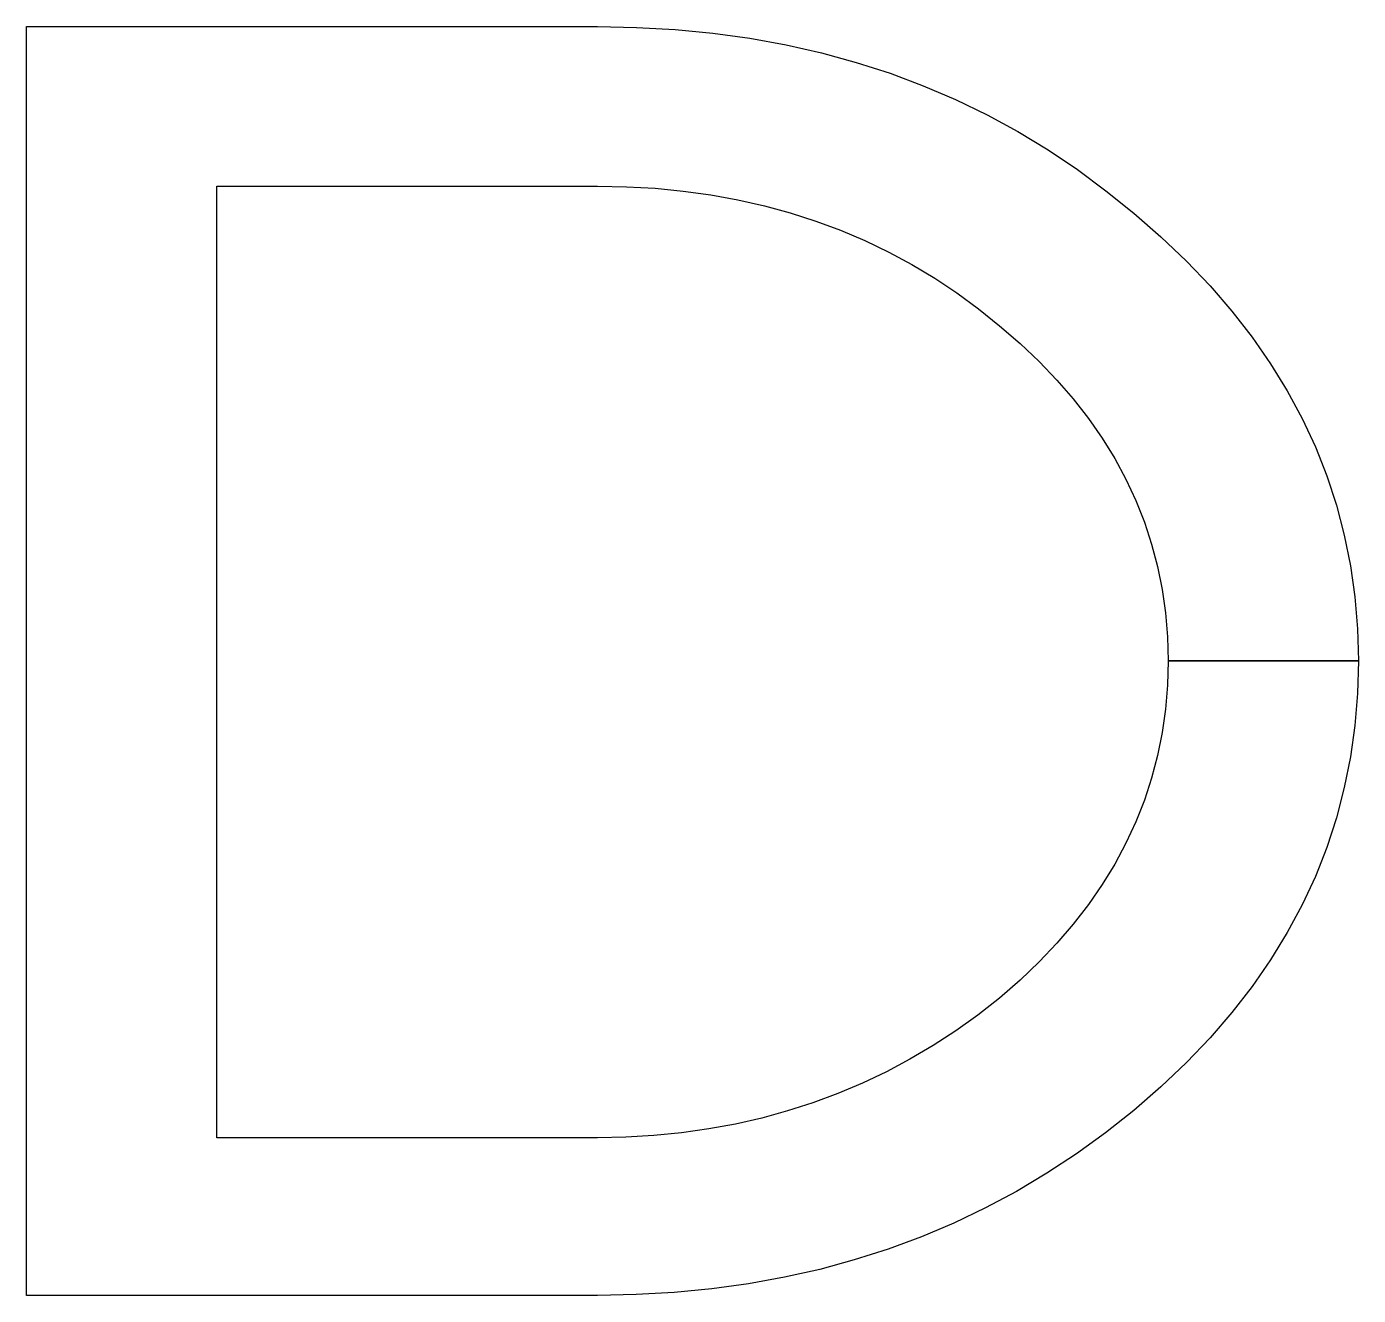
# Model space of a CAD drawing. Header units: metres. Extents: x 0 to 52.5, y 0 to 50.
import ezdxf

# ---------------------------------------------------------------- set-up
doc = ezdxf.new("R2010")
doc.units = ezdxf.units.M

msp = doc.modelspace()

# ---------------------------------------------------------------- linework, layer by layer
msp.add_lwpolyline([(52.5, 25), (52.465, 23.717), (52.362, 22.458), (52.189, 21.222), (51.946, 20.009), (51.635, 18.82), (51.254, 17.654), (50.805, 16.512), (50.286, 15.393), (49.698, 14.297), (49.04, 13.225), (48.314, 12.177), (47.518, 11.152), (46.653, 10.15), (45.719, 9.172), (44.715, 8.217), (43.643, 7.286), (42.531, 6.403), (41.391, 5.578), (40.223, 4.81), (39.027, 4.098), (37.803, 3.444), (36.551, 2.846), (35.272, 2.305), (33.964, 1.821), (32.629, 1.395), (31.266, 1.025), (29.874, 0.711), (28.455, 0.455), (27.008, 0.256), (25.533, 0.114), (24.031, 0.028), (22.5, 0), (0, 0), (0, 50), (22.5, 50), (24.047, 49.971), (25.565, 49.885), (27.052, 49.741), (28.509, 49.54), (29.936, 49.282), (31.333, 48.965), (32.699, 48.592), (34.036, 48.161), (35.342, 47.672), (36.618, 47.126), (37.864, 46.523), (39.08, 45.862), (40.266, 45.143), (41.422, 44.367), (42.547, 43.534), (43.643, 42.643), (44.715, 41.712), (45.719, 40.758), (46.653, 39.781), (47.518, 38.781), (48.314, 37.759), (49.04, 36.713), (49.698, 35.645), (50.286, 34.554), (50.805, 33.439), (51.254, 32.302), (51.635, 31.143), (51.946, 29.96), (52.189, 28.754), (52.362, 27.526), (52.465, 26.274), (52.5, 25)])
at = {"layer": 'InnerContours'}
msp.add_lwpolyline([(52.5, 25), (45, 25), (44.974, 24.044), (44.896, 23.105), (44.766, 22.182), (44.585, 21.277), (44.351, 20.388), (44.066, 19.516), (43.729, 18.66), (43.339, 17.821), (42.898, 16.999), (42.405, 16.194), (41.86, 15.406), (41.263, 14.634), (40.615, 13.879), (39.914, 13.141), (39.162, 12.419), (38.357, 11.714), (37.5, 11.048), (36.625, 10.425), (35.732, 9.845), (34.821, 9.308), (33.893, 8.814), (32.946, 8.363), (31.982, 7.955), (31, 7.589), (30, 7.267), (28.982, 6.988), (27.946, 6.751), (26.893, 6.558), (25.821, 6.408), (24.732, 6.3), (23.625, 6.236), (22.5, 6.214), (7.5, 6.214), (7.5, 43.714), (22.5, 43.714), (23.65, 43.693), (24.779, 43.628), (25.887, 43.521), (26.973, 43.371), (28.039, 43.177), (29.083, 42.941), (30.105, 42.662), (31.107, 42.339), (32.088, 41.974), (33.047, 41.566), (33.985, 41.115), (34.902, 40.621), (35.797, 40.083), (36.672, 39.503), (37.525, 38.88), (38.357, 38.214), (39.162, 37.518), (39.914, 36.805), (40.615, 36.074), (41.263, 35.326), (41.86, 34.561), (42.405, 33.778), (42.898, 32.978), (43.339, 32.161), (43.729, 31.326), (44.066, 30.474), (44.351, 29.605), (44.585, 28.719), (44.766, 27.815), (44.896, 26.894), (44.974, 25.956), (45, 25), (52.5, 25)], dxfattribs=at)

doc.saveas('drawing.dxf')
